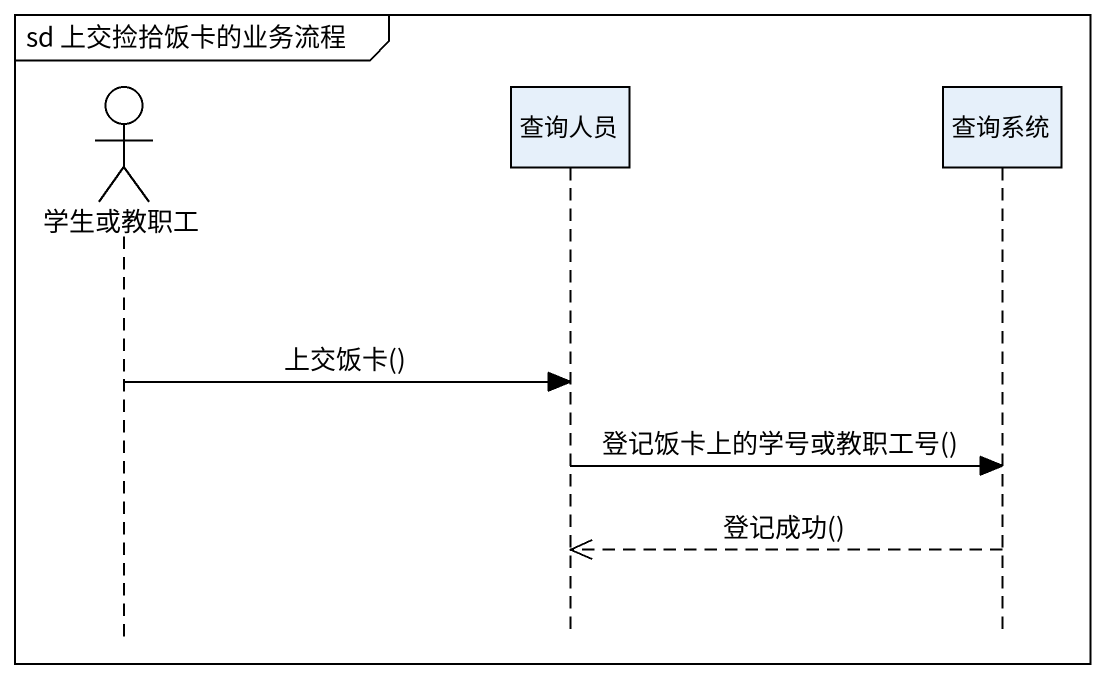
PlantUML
@startuml
mainframe sd 上交捡拾饭卡的业务流程
hide footbox
actor 学生或教职工
participant 查询人员
participant 查询系统

学生或教职工 -> 查询人员 : 上交饭卡()
查询人员 -> 查询系统 : 登记饭卡上的学号或教职工号()
查询系统 -->> 查询人员 : 登记成功()
@enduml
